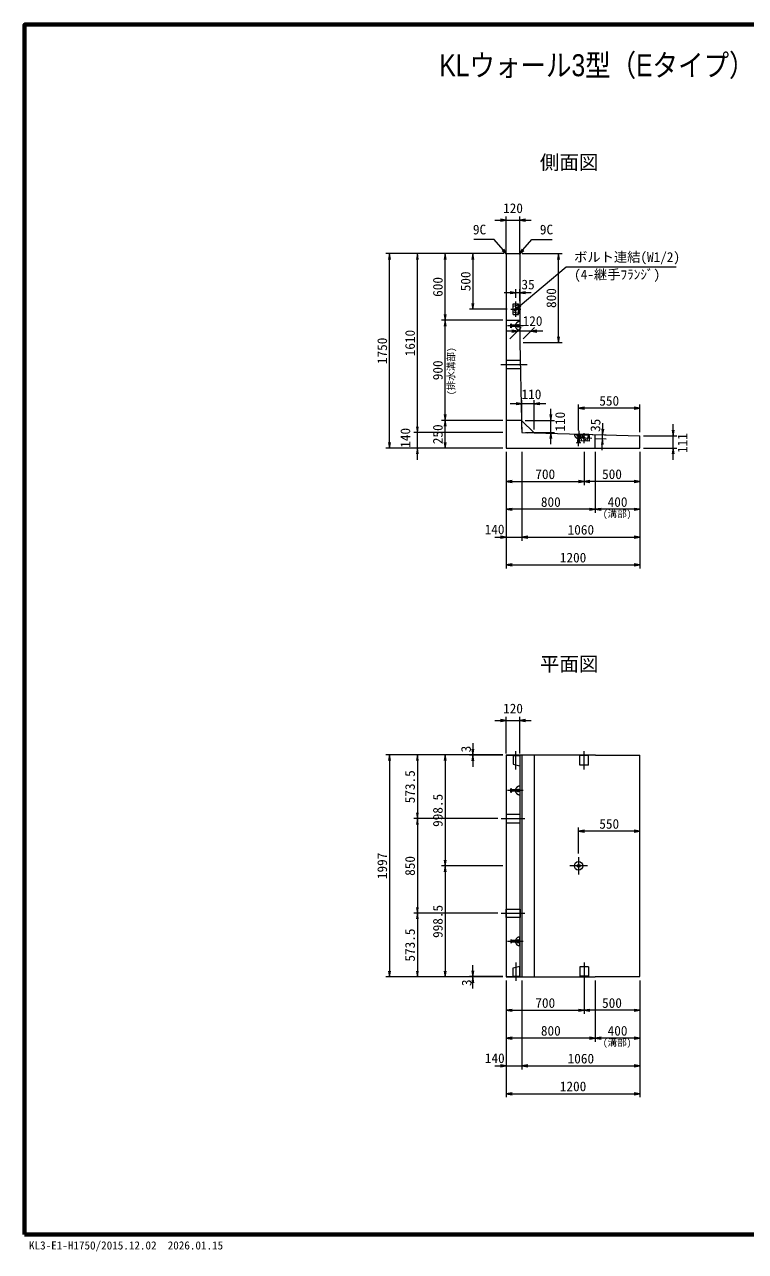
# Model space of a CAD drawing. Units: millimetres at full size, sheet at 1:40. Extents: x 108088 to 123888, y 10657 to 21690.
# Drawn here: x 108088 to 114569, y 10657 to 21690 of the extents above; entities that cross this region are included whole.
import ezdxf
from ezdxf.enums import TextEntityAlignment as Align

# ---------------------------------------------------------------- set-up
doc = ezdxf.new("R2010")
doc.units = ezdxf.units.MM
doc.header["$LTSCALE"] = 40
doc.linetypes.add('CHAIN', pattern=[18.5, 12, -1.5, 3.5, -1.5])
doc.linetypes.add('DASHED', pattern=[7.5, 6, -1.5])
for name, color, linetype, lineweight in [('01図枠', 1, 'Continuous', 70), ('中心', 6, 'CHAIN', 9), ('外形線', 7, 'Continuous', 13), ('寸法', 2, 'Continuous', 9), ('細線', 4, 'Continuous', 9)]:
    doc.layers.add(name, color=color, linetype=linetype, lineweight=lineweight)
doc.layers.add('文字', color=7, linetype='Continuous')
doc.styles.add('ＭＳ ゴシック', font='')
doc.styles.add('ＭＳ Ｐゴシック', font='')
doc.styles.get('ＭＳ ゴシック').set_extended_font_data('MS Gothic')
doc.styles.get('ＭＳ Ｐゴシック').set_extended_font_data('MS PGothic')

# ---------------------------------------------------------------- blocks, each defined once
blk = doc.blocks.new('open_arrow')
at = {"color": 0, "linetype": 'Continuous', "lineweight": -2}
blk.add_lwpolyline([(7.5, 1.25), (0, 0), (7.5, -1.25)], dxfattribs=at)

msp = doc.modelspace()

# ---------------------------------------------------------------- linework, layer by layer
at = {"layer": '01図枠'}
msp.add_lwpolyline([(108087.54, 10809.99), (123887.54, 10809.99), (123887.54, 21689.99), (108087.54, 21689.99)], close=True, dxfattribs=at)
at = {"layer": '中心'}
for p, q in [((112503.77, 19061.98), (112503.77, 19198.98)), ((112458.77, 19130.48), (112548.77, 19130.48)), ((112568.77, 18980.48), (112429.77, 18980.48)), ((112606.12, 18630.48), (112368.77, 18630.48)), ((113069.58, 18036.69), (113065.83, 17897.74)), ((113117.56, 17925.35), (113119.99, 18015.32)), ((113187.25, 17968.48), (113050.3, 17972.18)), ((112503.77, 14991.25), (112503.77, 15156.25)), ((113118.77, 14991.25), (113118.77, 15156.25)), ((112568.77, 14802.25), (112429.77, 14802.25)), ((112373.77, 14548.75), (112583.77, 14548.75)), ((113147.27, 14123.75), (112990.27, 14123.75)), ((113068.77, 14202.25), (113068.77, 14045.25)), ((112373.77, 13698.75), (112583.77, 13698.75)), ((112568.77, 13445.25), (112429.77, 13445.25)), ((112503.77, 13256.25), (112503.77, 13091.25)), ((113118.77, 13256.25), (113118.77, 13091.25))]:
    msp.add_line(p, q, dxfattribs=at)
at = {"layer": '外形線'}
for p, q in [((112427.77, 19630.48), (112418.77, 19621.48)), ((112418.77, 19621.48), (112418.77, 17880.48)), ((112427.77, 19630.48), (112529.77, 19630.48)), ((112529.77, 19630.48), (112538.77, 19621.48)), ((112538.77, 19621.48), (112538.77, 18830.48)), ((112538.77, 18830.48), (112556.06, 18130.48)), ((112556.06, 18130.48), (112668.77, 18017.51)), ((112557.54, 18070.47), (112558.77, 18020.48)), ((112558.77, 18020.48), (112608.75, 18019.13)), ((112668.77, 18017.51), (113618.77, 17991.83)), ((113618.77, 17880.48), (113618.77, 17991.83)), ((112418.77, 17880.48), (113618.77, 17880.48)), ((112418.77, 15122.25), (113218.77, 15122.25)), ((112418.77, 15122.25), (112418.77, 13125.25)), ((112538.77, 15122.25), (112538.77, 13125.25)), ((113221.77, 15119.25), (113218.77, 15122.25)), ((113221.77, 15119.25), (113618.77, 15119.25)), ((113618.77, 13128.25), (113618.77, 15119.25)), ((112418.77, 13125.25), (113218.77, 13125.25)), ((113218.77, 13125.25), (113221.77, 13128.25)), ((113221.77, 13128.25), (113618.77, 13128.25))]:
    msp.add_line(p, q, dxfattribs=at)
at = {"layer": '寸法'}
for p, q in [((112314.77, 19930.48), (112642.77, 19930.48)), ((112418.77, 19633.48), (112418.77, 19962.48)), ((112538.77, 19633.48), (112538.77, 19962.48)), ((112395.77, 19630.48), (111336.77, 19630.48)), ((111368.77, 17880.48), (111368.77, 19630.48)), ((112395.77, 19630.48), (111586.77, 19630.48)), ((111618.77, 18020.48), (111618.77, 19630.48)), ((112395.77, 19630.48), (111836.77, 19630.48)), ((111868.77, 19030.48), (111868.77, 19630.48)), ((112395.77, 19630.48), (112086.77, 19630.48)), ((112118.77, 19630.48), (112118.77, 19130.48)), ((112561.77, 19630.48), (112920.77, 19630.48)), ((112888.77, 18830.48), (112888.77, 19630.48)), ((112503.77, 19230.98), (112503.77, 19310.68)), ((112538.77, 19202.48), (112538.77, 19310.68)), ((112642.77, 19278.68), (112399.77, 19278.68)), ((112426.77, 19130.48), (112086.77, 19130.48)), ((112386.77, 19030.48), (111836.77, 19030.48)), ((112386.77, 19030.48), (111836.77, 19030.48)), ((111868.77, 18130.48), (111868.77, 19030.48)), ((112745.48, 18933.19), (112417.48, 18933.19)), ((112450.77, 18862.48), (112553.48, 18965.19)), ((112570.77, 18862.48), (112673.48, 18965.19)), ((112570.77, 18830.48), (112920.77, 18830.48)), ((112772.77, 18280.44), (112454.77, 18280.44)), ((112558.77, 18052.48), (112558.77, 18312.44)), ((112668.77, 18049.51), (112668.77, 18312.44)), ((112818.72, 17916.48), (112818.72, 18234.48)), ((113068.77, 18038.7), (113068.77, 18272.39)), ((113618.77, 18240.39), (113068.77, 18240.39)), ((113618.77, 18023.83), (113618.77, 18272.39)), ((111618.77, 17776.48), (111618.77, 18124.48)), ((112386.77, 18130.48), (111836.77, 18130.48)), ((112386.77, 18130.48), (111836.77, 18130.48)), ((111868.77, 17880.48), (111868.77, 18130.48)), ((112588.06, 18130.48), (112850.72, 18130.48)), ((113280.64, 17861.92), (113287.21, 18104.83)), ((113918.77, 17776.48), (113918.77, 18095.83)), ((112386.77, 18020.48), (111586.77, 18020.48)), ((112386.77, 18020.48), (111586.77, 18020.48)), ((112590.77, 18020.48), (112850.72, 18020.48)), ((113191.69, 18003.37), (113316.39, 18000)), ((113650.77, 17991.83), (113950.77, 17991.83)), ((112386.77, 17880.48), (111336.77, 17880.48)), ((112386.77, 17880.48), (111586.77, 17880.48)), ((112386.77, 17880.48), (111836.77, 17880.48)), ((113219.24, 17967.62), (113315.44, 17965.02)), ((113650.77, 17880.48), (113950.77, 17880.48)), ((112418.77, 17848.48), (112418.77, 16798.48)), ((112418.77, 17848.48), (112418.77, 17048.48)), ((112418.77, 17848.48), (112418.77, 17298.48)), ((112418.77, 17848.48), (112418.77, 17548.48)), ((112558.77, 17848.48), (112558.77, 17048.48)), ((112558.77, 17848.48), (112558.77, 17048.48)), ((113118.77, 17848.48), (113118.77, 17548.48)), ((113118.77, 17848.48), (113118.77, 17548.48)), ((113218.77, 17848.48), (113218.77, 17298.48)), ((113218.77, 17848.48), (113218.77, 17298.48)), ((113618.77, 17848.48), (113618.77, 16798.48)), ((113618.77, 17848.48), (113618.77, 17048.48)), ((113618.77, 17848.48), (113618.77, 17548.48)), ((113618.77, 17848.48), (113618.77, 17298.48)), ((112418.77, 17580.48), (113118.77, 17580.48)), ((113618.77, 17580.48), (113118.77, 17580.48)), ((113218.77, 17330.48), (112418.77, 17330.48)), ((113618.77, 17330.48), (113218.77, 17330.48)), ((112314.77, 17080.48), (112662.77, 17080.48)), ((112558.77, 17080.48), (113618.77, 17080.48)), ((112418.77, 16830.48), (113618.77, 16830.48)), ((112418.77, 15134.25), (112418.77, 15463.25)), ((112538.77, 15134.25), (112538.77, 15463.25)), ((112314.77, 15431.25), (112642.77, 15431.25)), ((112118.77, 15226.25), (112118.77, 15015.25)), ((112386.77, 15122.25), (111336.77, 15122.25)), ((111368.77, 15122.25), (111368.77, 13125.25)), ((112386.77, 15122.25), (111586.77, 15122.25)), ((111618.77, 15122.25), (111618.77, 14548.75)), ((112386.77, 15122.25), (111836.77, 15122.25)), ((111868.77, 15122.25), (111868.77, 14123.75)), ((112386.77, 15122.25), (112086.77, 15122.25)), ((112386.77, 15119.25), (112086.77, 15119.25)), ((112341.77, 14548.75), (111586.77, 14548.75)), ((112341.77, 14548.75), (111586.77, 14548.75)), ((111618.77, 14548.75), (111618.77, 13698.75)), ((113068.77, 14234.25), (113068.77, 14467.94)), ((113618.77, 14219.38), (113618.77, 14467.94)), ((113618.77, 14435.94), (113068.77, 14435.94)), ((112387.77, 14123.75), (111836.77, 14123.75)), ((112387.77, 14123.75), (111836.77, 14123.75)), ((111868.77, 14123.75), (111868.77, 13125.25)), ((112341.77, 13698.75), (111586.77, 13698.75)), ((112341.77, 13698.75), (111586.77, 13698.75)), ((111618.77, 13698.75), (111618.77, 13125.25)), ((112118.77, 13021.25), (112118.77, 13232.25)), ((112386.77, 13125.25), (111336.77, 13125.25)), ((112386.77, 13125.25), (111586.77, 13125.25)), ((112386.77, 13125.25), (111836.77, 13125.25)), ((112386.77, 13128.25), (112086.77, 13128.25)), ((112386.77, 13125.25), (112086.77, 13125.25)), ((112418.77, 13093.25), (112418.77, 12043.25)), ((112418.77, 13093.25), (112418.77, 12293.25)), ((112418.77, 13093.25), (112418.77, 12543.25)), ((112418.77, 13093.25), (112418.77, 12793.25)), ((112558.77, 13093.25), (112558.77, 12293.25)), ((112558.77, 13093.25), (112558.77, 12293.25)), ((113118.77, 13093.25), (113118.77, 12793.25)), ((113118.77, 13093.25), (113118.77, 12793.25)), ((113218.77, 13093.25), (113218.77, 12543.25)), ((113218.77, 13093.25), (113218.77, 12543.25)), ((113618.77, 13093.25), (113618.77, 12043.25)), ((113618.77, 13093.25), (113618.77, 12293.25)), ((113618.77, 13093.25), (113618.77, 12793.25)), ((113618.77, 13093.25), (113618.77, 12543.25)), ((112418.77, 12825.25), (113118.77, 12825.25)), ((113618.77, 12825.25), (113118.77, 12825.25)), ((113218.77, 12575.25), (112418.77, 12575.25)), ((113618.77, 12575.25), (113218.77, 12575.25)), ((112314.77, 12325.25), (112662.77, 12325.25)), ((112558.77, 12325.25), (113618.77, 12325.25)), ((112418.77, 12075.25), (113618.77, 12075.25))]:
    msp.add_line(p, q, dxfattribs=at)
at = {"layer": '寸法', "color": 3, "linetype": 'DASHED'}
for p, q in [((112459.77, 18962.98), (112459.77, 18997.98)), ((112459.77, 18997.98), (112467.43, 18987.48)), ((112519.43, 18987.48), (112467.43, 18987.48)), ((112467.43, 18987.48), (112467.43, 18973.48)), ((112519.43, 18967.98), (112519.43, 18992.98)), ((112519.43, 18992.98), (112527.77, 18992.98)), ((112527.77, 18992.98), (112527.77, 18967.98)), ((112538.77, 19018.98), (112538.77, 18941.98)), ((112467.43, 18973.48), (112459.77, 18962.98)), ((112519.43, 18973.48), (112467.43, 18973.48)), ((112527.77, 18967.98), (112519.43, 18967.98)), ((113030.29, 18007.74), (113107.26, 18005.66)), ((113055.75, 17987.7), (113055.98, 17996.04)), ((113080.74, 17987.03), (113055.75, 17987.7)), ((113055.98, 17996.04), (113080.97, 17995.36)), ((113061.25, 17987.56), (113059.85, 17935.57)), ((113075.25, 17987.18), (113073.84, 17935.2)), ((113080.97, 17995.36), (113080.74, 17987.03)), ((113049.14, 17928.2), (113059.85, 17935.57)), ((113084.13, 17927.25), (113049.14, 17928.2)), ((113059.85, 17935.57), (113073.84, 17935.2)), ((113073.84, 17935.2), (113084.13, 17927.25)), ((112459.77, 14784.75), (112459.77, 14819.75)), ((112459.77, 14819.75), (112467.43, 14809.25)), ((112467.43, 14795.25), (112459.77, 14784.75)), ((112519.43, 14809.25), (112467.43, 14809.25)), ((112467.43, 14809.25), (112467.43, 14795.25)), ((112519.43, 14795.25), (112467.43, 14795.25)), ((112519.43, 14789.75), (112519.43, 14814.75)), ((112519.43, 14814.75), (112527.77, 14814.75)), ((112527.77, 14789.75), (112519.43, 14789.75)), ((112527.77, 14814.75), (112527.77, 14789.75)), ((112538.77, 14840.75), (112538.77, 14763.75)), ((112467.43, 13452.25), (112459.77, 13462.75)), ((112459.77, 13462.75), (112459.77, 13427.75)), ((112538.77, 13406.75), (112538.77, 13483.75)), ((112459.77, 13427.75), (112467.43, 13438.25)), ((112519.43, 13452.25), (112467.43, 13452.25)), ((112467.43, 13438.25), (112467.43, 13452.25)), ((112519.43, 13438.25), (112467.43, 13438.25)), ((112527.77, 13457.75), (112519.43, 13457.75)), ((112519.43, 13457.75), (112519.43, 13432.75)), ((112519.43, 13432.75), (112527.77, 13432.75)), ((112527.77, 13432.75), (112527.77, 13457.75))]:
    msp.add_line(p, q, dxfattribs=at)
at = {"layer": '寸法'}
for points in [[(112423.25, 19625.96), (112389.07, 19665.15), (112309.3, 19756.62), (112127.55, 19756.62)], [(112534.3, 19625.96), (112568.47, 19665.15), (112648.25, 19756.62), (112829.99, 19756.62)], [(112503.77, 19130.48), (112543.63, 19163.88), (112956.34, 19509.64), (113946.94, 19509.64)]]:
    msp.add_lwpolyline(points, dxfattribs=at)
at = {"layer": '寸法', "color": 3}
for radius in [38.5, 12.5]:
    msp.add_circle((113068.77, 14123.75), radius, dxfattribs=at)
at = {"layer": '寸法', "color": 3, "linetype": 'DASHED'}
for centre, start, end in [((112538.77, 18980.48), 90, 270), ((113068.77, 18006.7), 178.45184, 358.45184), ((112538.77, 14802.25), 90, 270), ((112538.77, 13445.25), 90, 270)]:
    msp.add_arc(centre, 38.5, start, end, dxfattribs=at)
at = {"layer": '細線'}
for p, q in [((112478.77, 19081.98), (112478.77, 19178.98)), ((112478.77, 19178.98), (112528.77, 19178.98)), ((112503.77, 19141.79), (112492.46, 19130.48)), ((112515.09, 19130.48), (112503.77, 19119.17)), ((112528.77, 19081.98), (112528.77, 19178.98)), ((112418.77, 19030.48), (112538.77, 19030.48)), ((112478.77, 19081.98), (112528.77, 19081.98)), ((112556.06, 18130.48), (112418.77, 18130.48)), ((113069.61, 17946.65), (113070.97, 17996.63)), ((113167.93, 17994.01), (113070.97, 17996.63)), ((113166.58, 17944.03), (113167.93, 17994.01)), ((113218.77, 17880.48), (113218.77, 18002.64)), ((113218.77, 17880.48), (113218.77, 17991.8)), ((113166.58, 17944.03), (113069.61, 17946.65)), ((113107.46, 17970.64), (113118.47, 17959.02)), ((113119.08, 17981.64), (113130.08, 17970.03)), ((112558.77, 15122.25), (112558.77, 13125.25)), ((112668.77, 15122.25), (112668.77, 13125.25)), ((113158.77, 15116.25), (113078.77, 15116.25)), ((113078.77, 15031.25), (113078.77, 15116.25)), ((113158.77, 15031.25), (113158.77, 15116.25)), ((113158.77, 15031.25), (113078.77, 15031.25)), ((113158.77, 13216.25), (113078.77, 13216.25)), ((113078.77, 13216.25), (113078.77, 13131.25)), ((113158.77, 13131.25), (113078.77, 13131.25)), ((113158.77, 13216.25), (113158.77, 13131.25))]:
    msp.add_line(p, q, dxfattribs=at)
at = {"layer": '細線', "linetype": 'DASHED'}
for p, q in [((112538.77, 19170.48), (112478.77, 19155.48)), ((112478.77, 19105.48), (112538.77, 19090.48)), ((112538.77, 19090.48), (112538.77, 19170.48)), ((112542.97, 18667.98), (112418.77, 18667.98)), ((112544.9, 18592.98), (112418.77, 18592.98)), ((113079.73, 18006.4), (113093.11, 17946.02)), ((113159.7, 18004.24), (113079.73, 18006.4)), ((113143.09, 17944.67), (113159.7, 18004.24)), ((112418.77, 15119.25), (112538.77, 15119.25)), ((112478.77, 15116.25), (112478.77, 15040.25)), ((112478.77, 15116.25), (112538.77, 15116.25)), ((112538.77, 15116.25), (112538.77, 15025.25)), ((112478.77, 15040.25), (112538.77, 15025.25)), ((112478.77, 13207.25), (112538.77, 13222.25)), ((112478.77, 13131.25), (112478.77, 13207.25)), ((112478.77, 13131.25), (112538.77, 13131.25)), ((112538.77, 13131.25), (112538.77, 13222.25)), ((112418.77, 13128.25), (112538.77, 13128.25))]:
    msp.add_line(p, q, dxfattribs=at)
for points in [[(112418.77, 14511.25), (112543.71, 14511.25), (112543.71, 14586.25), (112418.77, 14586.25)], [(112418.77, 13736.25), (112543.71, 13736.25), (112543.71, 13661.25), (112418.77, 13661.25)]]:
    msp.add_lwpolyline(points, close=True, dxfattribs=at)
at = {"layer": '細線'}
for centre, start, end in [((112498.12, 19124.82), 135, 315), ((112509.43, 19136.14), 315, 135), ((113113.27, 17976.14), 43.45184, 223.45184), ((113124.27, 17964.53), 223.45184, 43.45184)]:
    msp.add_arc(centre, 8, start, end, dxfattribs=at)

# ---------------------------------------------------------------- block references
at = {"layer": '寸法', "xscale": 6.93, "yscale": 6.93}
for p, rotation in [((112418.77, 19930.48), 180), ((112423.25, 19625.96), 131.1), ((112534.3, 19625.96), 48.9), ((111368.77, 19630.48), 270), ((111618.77, 19630.48), 270), ((111868.77, 19630.48), 270), ((112118.77, 19630.48), 270), ((112888.77, 19630.48), 270), ((112503.77, 19278.68), 180), ((112118.77, 19130.48), 90), ((112503.77, 19130.48), 40), ((111868.77, 19030.48), 90), ((111868.77, 19030.48), 270), ((112521.48, 18933.19), 180), ((112888.77, 18830.48), 90), ((112558.77, 18280.44), 180), ((113618.77, 18240.39), 180), ((111868.77, 18130.48), 90), ((111868.77, 18130.48), 270), ((112818.72, 18130.48), 90), ((111618.77, 18020.48), 90), ((111618.77, 18020.48), 90), ((112818.72, 18020.48), 270), ((113284.4, 18000.87), 88.5), ((113918.77, 17991.83), 90), ((111368.77, 17880.48), 90), ((111618.77, 17880.48), 270), ((111868.77, 17880.48), 90), ((113283.45, 17965.88), 268.5), ((113918.77, 17880.48), 270), ((113118.77, 17580.48), 180), ((113618.77, 17580.48), 180), ((113218.77, 17330.48), 180), ((113618.77, 17330.48), 180), ((112418.77, 17080.48), 180), ((113618.77, 17080.48), 180), ((113618.77, 16830.48), 180), ((112418.77, 15431.25), 180), ((111368.77, 15122.25), 270), ((111618.77, 15122.25), 270), ((111868.77, 15122.25), 270), ((112118.77, 15122.25), 90), ((112118.77, 15119.25), 270), ((111618.77, 14548.75), 90), ((111618.77, 14548.75), 270), ((113618.77, 14435.94), 180), ((111868.77, 14123.75), 90), ((111868.77, 14123.75), 270), ((111618.77, 13698.75), 90), ((111618.77, 13698.75), 270), ((111368.77, 13125.25), 90), ((111618.77, 13125.25), 90), ((111868.77, 13125.25), 90), ((112118.77, 13128.25), 90), ((112118.77, 13125.25), 270), ((113118.77, 12825.25), 180), ((113618.77, 12825.25), 180), ((113218.77, 12575.25), 180), ((113618.77, 12575.25), 180), ((112418.77, 12325.25), 180), ((113618.77, 12325.25), 180), ((113618.77, 12075.25), 180)]:
    msp.add_blockref('open_arrow', p, dxfattribs=dict(at, rotation=rotation))
for p in [(112538.77, 19930.48), (112538.77, 19278.68), (112641.48, 18933.19), (112668.77, 18280.44), (113068.77, 18240.39), (112418.77, 17580.48), (113118.77, 17580.48), (112418.77, 17330.48), (113218.77, 17330.48), (112558.77, 17080.48), (112558.77, 17080.48), (112418.77, 16830.48), (112538.77, 15431.25), (113068.77, 14435.94), (112418.77, 12825.25), (113118.77, 12825.25), (112418.77, 12575.25), (113218.77, 12575.25), (112558.77, 12325.25), (112558.77, 12325.25), (112418.77, 12075.25)]:
    msp.add_blockref('open_arrow', p, dxfattribs=at)

# ---------------------------------------------------------------- texts
at = {"layer": '寸法', "style": 'ＭＳ ゴシック'}
for s, p in [('120', (112478.77, 20038.48)), ('35', (112614.08, 19352.33)), ('120', (112654.51, 19023.81)), ('110', (112644.82, 18365)), ('550', (113343.77, 18306.39)), ('700', (112768.77, 17646.48)), ('500', (113368.77, 17646.48)), ('800', (112818.77, 17396.48)), ('400', (113418.77, 17396.48)), ('140', (112312.95, 17149.81)), ('1060', (113088.77, 17146.48)), ('1200', (113018.77, 16896.48)), ('120', (112478.77, 15539.25)), ('550', (113343.77, 14501.94)), ('700', (112768.77, 12891.25)), ('500', (113368.77, 12891.25)), ('800', (112818.77, 12641.25)), ('400', (113418.77, 12641.25)), ('140', (112314.88, 12394.58)), ('1060', (113088.77, 12391.25)), ('1200', (113018.77, 12141.25))]:
    msp.add_text(s, height=87.35, dxfattribs=at).set_placement(p, align=Align.MIDDLE_CENTER)
msp.add_text('9C', height=87.35, dxfattribs=at).set_placement((112237.3, 19776.62), align=Align.BOTTOM_RIGHT)
for s, p in [('9C', (112720.25, 19776.62)), ('ボルト連結(W1/2)', (113028.34, 19529.64))]:
    msp.add_text(s, height=87.35, dxfattribs=at).set_placement(p, align=Align.BOTTOM_LEFT)
for s, rotation, p in [('500', 90, (112052.77, 19380.48)), ('600', 90, (111802.77, 19330.48)), ('800', 90, (112822.77, 19230.48)), ('1750', 90, (111302.77, 18755.48)), ('1610', 90, (111552.77, 18825.48)), ('900', 90, (111802.77, 18580.48)), ('110', 90, (112901.72, 18118.55)), ('35', 88.452, (113220.13, 18085.92)), ('140', 90, (111510.77, 17973.21)), ('250', 90, (111802.77, 18005.48)), ('111', 90, (114002.21, 17926.08)), ('3', 90, (112055.96, 15174.69)), ('573.5', 90, (111552.77, 14835.5)), ('998.5', 90, (111802.77, 14623)), ('1997', 90, (111302.77, 14123.75)), ('850', 90, (111552.77, 14123.75)), ('998.5', 90, (111802.77, 13624.5)), ('573.5', 90, (111552.77, 13412)), ('3', 90, (112061.24, 13072.8))]:
    msp.add_text(s, height=87.35, rotation=rotation, dxfattribs=at).set_placement(p, align=Align.MIDDLE_CENTER)
at = {"layer": '寸法', "color": 3, "style": 'ＭＳ ゴシック'}
msp.add_text('(4-継手ﾌﾗﾝｼﾞ)', height=87.35, dxfattribs=at).set_placement((113028.34, 19486.02), align=Align.TOP_LEFT)
msp.add_text('(排水溝部)', height=61.71, rotation=90, dxfattribs=at).set_placement((111971.25, 18357.54), align=Align.BOTTOM_LEFT)
for p in [(113286.78, 17241.27), (113286.78, 12486.04)]:
    msp.add_text('(溝部)', height=61.71, dxfattribs=at).set_placement(p, align=Align.BOTTOM_LEFT)
at = {"layer": '文字', "style": 'ＭＳ Ｐゴシック', "width": 0.85}
msp.add_text(' KLウォール3型（Eタイプ）標準部構造図\u3000\u3000\u3000\u3000\u3000\u3000\u3000\u3000\u3000\u3000\u3000\u3000\u3000\u3000 \u3000\u3000\u3000\u3000', height=197.9, dxfattribs=at).set_placement((115987.54, 21165.77), align=Align.BOTTOM_CENTER)
at = {"layer": '文字', "style": 'ＭＳ Ｐゴシック'}
for s, p in [(' 側面図 ', (112983.6, 20347.73)), (' 平面図 ', (112983.6, 15836.5))]:
    msp.add_text(s, height=128.7, dxfattribs=at).set_placement(p, align=Align.BOTTOM_CENTER)
at = {"layer": '文字', "style": 'ＭＳ ゴシック'}
msp.add_text('KL3-E1-H1750/2015.12.02  2026.01.15', height=73.31, dxfattribs=at).set_placement((108127.74, 10652.54), align=Align.BOTTOM_LEFT)

doc.saveas('drawing.dxf')
